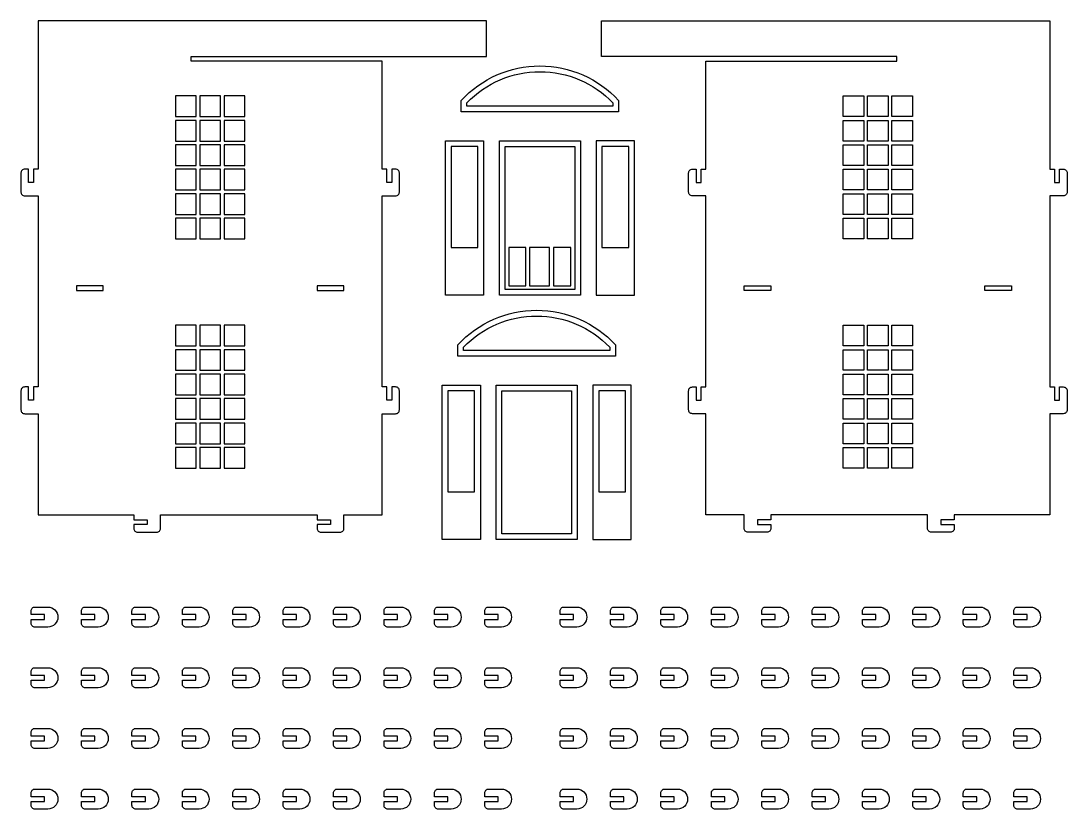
# Model space of a CAD drawing. Extents: x 9461 to 9920, y 969 to 1221.
# Drawn here: x 9810.3 to 9919.7, y 973.1 to 1055.6 of the extents above; entities that cross this region are included whole.
import ezdxf

# ---------------------------------------------------------------- set-up
doc = ezdxf.new("R2010")
doc.units = 0
doc.header["$MEASUREMENT"] = 0
doc.layers.add('LAYER_1', color=18, linetype='CONTINUOUS')

msp = doc.modelspace()

# ---------------------------------------------------------------- linework, layer by layer
at = {"layer": 'LAYER_1'}
for points in [[(9858.96, 1053.71), (9858.96, 1055.57), (9812.06, 1055.57), (9812.06, 1040.06), (9811.56, 1040.06), (9811.56, 1038.66), (9811.06, 1038.66), (9811.06, 1040.06), (9810.66, 1040.06, 0.414214), (9810.26, 1039.66), (9810.26, 1037.66, 0.414214), (9810.66, 1037.26), (9812.06, 1037.26), (9812.06, 1017.26), (9811.56, 1017.26), (9811.56, 1015.86), (9811.06, 1015.86), (9811.06, 1017.26), (9810.66, 1017.26, 0.414214), (9810.26, 1016.86), (9810.26, 1014.86, 0.414214), (9810.66, 1014.46), (9812.06, 1014.46), (9812.06, 1003.86), (9822.06, 1003.86), (9822.06, 1003.36), (9823.46, 1003.36), (9823.46, 1002.86), (9822.06, 1002.86), (9822.06, 1002.46, 0.414214), (9822.46, 1002.06), (9824.46, 1002.06, 0.414214), (9824.86, 1002.46), (9824.86, 1003.86), (9841.26, 1003.86), (9841.26, 1003.36), (9842.66, 1003.36), (9842.66, 1002.86), (9841.26, 1002.86), (9841.26, 1002.46, 0.414214), (9841.66, 1002.06), (9843.66, 1002.06, 0.414214), (9844.06, 1002.46), (9844.06, 1003.86), (9848.06, 1003.86), (9848.06, 1014.46), (9849.46, 1014.46, 0.414214), (9849.86, 1014.86), (9849.86, 1016.86, 0.414214), (9849.46, 1017.26), (9849.06, 1017.26), (9849.06, 1015.86), (9848.56, 1015.86), (9848.56, 1017.26), (9848.06, 1017.26), (9848.06, 1037.26), (9849.46, 1037.26, 0.414214), (9849.86, 1037.66), (9849.86, 1039.66, 0.414214), (9849.46, 1040.06), (9849.06, 1040.06), (9849.06, 1038.66), (9848.56, 1038.66), (9848.56, 1040.06), (9848.06, 1040.06), (9848.06, 1051.36), (9828.06, 1051.36), (9828.06, 1051.86), (9858.96, 1051.86)], [(9871.02, 1051.86), (9871.02, 1055.57), (9917.92, 1055.57), (9917.92, 1040.06), (9918.42, 1040.06), (9918.42, 1038.66), (9918.92, 1038.66), (9918.92, 1040.06), (9919.32, 1040.06, -0.414214), (9919.72, 1039.66), (9919.72, 1037.66, -0.414214), (9919.32, 1037.26), (9917.92, 1037.26), (9917.92, 1017.26), (9918.42, 1017.26), (9918.42, 1015.86), (9918.92, 1015.86), (9918.92, 1017.26), (9919.32, 1017.26, -0.414214), (9919.72, 1016.86), (9919.72, 1014.86, -0.414214), (9919.32, 1014.46), (9917.92, 1014.46), (9917.92, 1003.86), (9907.92, 1003.86), (9907.92, 1003.36), (9906.52, 1003.36), (9906.52, 1002.86), (9907.92, 1002.86), (9907.92, 1002.46, -0.414214), (9907.52, 1002.06), (9905.52, 1002.06, -0.414214), (9905.12, 1002.46), (9905.12, 1003.86), (9888.72, 1003.86), (9888.72, 1003.36), (9887.32, 1003.36), (9887.32, 1002.86), (9888.72, 1002.86), (9888.72, 1002.46, -0.414214), (9888.32, 1002.06), (9886.32, 1002.06, -0.414214), (9885.92, 1002.46), (9885.92, 1003.86), (9881.92, 1003.86), (9881.92, 1014.46), (9880.52, 1014.46, -0.414214), (9880.12, 1014.86), (9880.12, 1016.86, -0.414214), (9880.52, 1017.26), (9880.92, 1017.26), (9880.92, 1015.86), (9881.42, 1015.86), (9881.42, 1017.26), (9881.92, 1017.26), (9881.92, 1037.26), (9880.52, 1037.26, -0.414214), (9880.12, 1037.66), (9880.12, 1039.66, -0.414214), (9880.52, 1040.06), (9880.92, 1040.06), (9880.92, 1038.66), (9881.42, 1038.66), (9881.42, 1040.06), (9881.92, 1040.06), (9881.92, 1051.36), (9901.92, 1051.36), (9901.92, 1051.86)], [(9872.8, 1046.05), (9856.32, 1046.05), (9856.32, 1047.25, -0.436893), (9872.8, 1047.25)], [(9872.2, 1046.65), (9856.92, 1046.65), (9856.92, 1047.01, -0.423936), (9872.2, 1047.01)], [(9872.46, 1020.48), (9855.98, 1020.48), (9855.98, 1021.68, -0.436893), (9872.46, 1021.68)], [(9871.86, 1021.08), (9856.58, 1021.08), (9856.58, 1021.44, -0.423936), (9871.86, 1021.44)], [(9811.33, 992.93), (9812.73, 992.93), (9812.73, 993.43), (9811.33, 993.43), (9811.33, 993.83, -0.414214), (9811.73, 994.23), (9813.08, 994.23, -1), (9813.08, 992.13), (9811.73, 992.13, -0.414214), (9811.33, 992.53)], [(9816.6, 992.93), (9818, 992.93), (9818, 993.43), (9816.6, 993.43), (9816.6, 993.83, -0.414214), (9817, 994.23), (9818.35, 994.23, -1), (9818.35, 992.13), (9817, 992.13, -0.414214), (9816.6, 992.53)], [(9821.88, 992.93), (9823.28, 992.93), (9823.28, 993.43), (9821.88, 993.43), (9821.88, 993.83, -0.414214), (9822.28, 994.23), (9823.63, 994.23, -1), (9823.63, 992.13), (9822.28, 992.13, -0.414214), (9821.88, 992.53)], [(9827.15, 992.93), (9828.55, 992.93), (9828.55, 993.43), (9827.15, 993.43), (9827.15, 993.83, -0.414214), (9827.55, 994.23), (9828.9, 994.23, -1), (9828.9, 992.13), (9827.55, 992.13, -0.414214), (9827.15, 992.53)], [(9832.42, 992.93), (9833.82, 992.93), (9833.82, 993.43), (9832.42, 993.43), (9832.42, 993.83, -0.414214), (9832.82, 994.23), (9834.17, 994.23, -1), (9834.17, 992.13), (9832.82, 992.13, -0.414214), (9832.42, 992.53)], [(9837.7, 992.93), (9839.1, 992.93), (9839.1, 993.43), (9837.7, 993.43), (9837.7, 993.83, -0.414214), (9838.1, 994.23), (9839.45, 994.23, -1), (9839.45, 992.13), (9838.1, 992.13, -0.414214), (9837.7, 992.53)], [(9842.97, 992.93), (9844.37, 992.93), (9844.37, 993.43), (9842.97, 993.43), (9842.97, 993.83, -0.414214), (9843.37, 994.23), (9844.72, 994.23, -1), (9844.72, 992.13), (9843.37, 992.13, -0.414214), (9842.97, 992.53)], [(9848.25, 992.93), (9849.65, 992.93), (9849.65, 993.43), (9848.25, 993.43), (9848.25, 993.83, -0.414214), (9848.65, 994.23), (9850, 994.23, -1), (9850, 992.13), (9848.65, 992.13, -0.414214), (9848.25, 992.53)], [(9853.52, 992.93), (9854.92, 992.93), (9854.92, 993.43), (9853.52, 993.43), (9853.52, 993.83, -0.414214), (9853.92, 994.23), (9855.27, 994.23, -1), (9855.27, 992.13), (9853.92, 992.13, -0.414214), (9853.52, 992.53)], [(9858.79, 992.93), (9860.19, 992.93), (9860.19, 993.43), (9858.79, 993.43), (9858.79, 993.83, -0.414214), (9859.19, 994.23), (9860.54, 994.23, -1), (9860.54, 992.13), (9859.19, 992.13, -0.414214), (9858.79, 992.53)], [(9866.67, 992.93), (9868.07, 992.93), (9868.07, 993.43), (9866.67, 993.43), (9866.67, 993.83, -0.414214), (9867.07, 994.23), (9868.42, 994.23, -1), (9868.42, 992.13), (9867.07, 992.13, -0.414214), (9866.67, 992.53)], [(9871.95, 992.93), (9873.35, 992.93), (9873.35, 993.43), (9871.95, 993.43), (9871.95, 993.83, -0.414214), (9872.35, 994.23), (9873.7, 994.23, -1), (9873.7, 992.13), (9872.35, 992.13, -0.414214), (9871.95, 992.53)], [(9877.22, 992.93), (9878.62, 992.93), (9878.62, 993.43), (9877.22, 993.43), (9877.22, 993.83, -0.414214), (9877.62, 994.23), (9878.97, 994.23, -1), (9878.97, 992.13), (9877.62, 992.13, -0.414214), (9877.22, 992.53)], [(9882.5, 992.93), (9883.9, 992.93), (9883.9, 993.43), (9882.5, 993.43), (9882.5, 993.83, -0.414214), (9882.9, 994.23), (9884.25, 994.23, -1), (9884.25, 992.13), (9882.9, 992.13, -0.414214), (9882.5, 992.53)], [(9887.77, 992.93), (9889.17, 992.93), (9889.17, 993.43), (9887.77, 993.43), (9887.77, 993.83, -0.414214), (9888.17, 994.23), (9889.52, 994.23, -1), (9889.52, 992.13), (9888.17, 992.13, -0.414214), (9887.77, 992.53)], [(9893.04, 992.93), (9894.44, 992.93), (9894.44, 993.43), (9893.04, 993.43), (9893.04, 993.83, -0.414214), (9893.44, 994.23), (9894.79, 994.23, -1), (9894.79, 992.13), (9893.44, 992.13, -0.414214), (9893.04, 992.53)], [(9898.32, 992.93), (9899.72, 992.93), (9899.72, 993.43), (9898.32, 993.43), (9898.32, 993.83, -0.414214), (9898.72, 994.23), (9900.07, 994.23, -1), (9900.07, 992.13), (9898.72, 992.13, -0.414214), (9898.32, 992.53)], [(9903.59, 992.93), (9904.99, 992.93), (9904.99, 993.43), (9903.59, 993.43), (9903.59, 993.83, -0.414214), (9903.99, 994.23), (9905.34, 994.23, -1), (9905.34, 992.13), (9903.99, 992.13, -0.414214), (9903.59, 992.53)], [(9908.86, 992.93), (9910.26, 992.93), (9910.26, 993.43), (9908.86, 993.43), (9908.86, 993.83, -0.414214), (9909.26, 994.23), (9910.61, 994.23, -1), (9910.61, 992.13), (9909.26, 992.13, -0.414214), (9908.86, 992.53)], [(9914.14, 992.93), (9915.54, 992.93), (9915.54, 993.43), (9914.14, 993.43), (9914.14, 993.83, -0.414214), (9914.54, 994.23), (9915.89, 994.23, -1), (9915.89, 992.13), (9914.54, 992.13, -0.414214), (9914.14, 992.53)], [(9811.33, 986.58), (9812.73, 986.58), (9812.73, 987.08), (9811.33, 987.08), (9811.33, 987.48, -0.414214), (9811.73, 987.88), (9813.08, 987.88, -1), (9813.08, 985.78), (9811.73, 985.78, -0.414214), (9811.33, 986.18)], [(9816.6, 986.58), (9818, 986.58), (9818, 987.08), (9816.6, 987.08), (9816.6, 987.48, -0.414214), (9817, 987.88), (9818.35, 987.88, -1), (9818.35, 985.78), (9817, 985.78, -0.414214), (9816.6, 986.18)], [(9821.88, 986.58), (9823.28, 986.58), (9823.28, 987.08), (9821.88, 987.08), (9821.88, 987.48, -0.414214), (9822.28, 987.88), (9823.63, 987.88, -1), (9823.63, 985.78), (9822.28, 985.78, -0.414214), (9821.88, 986.18)], [(9827.15, 986.58), (9828.55, 986.58), (9828.55, 987.08), (9827.15, 987.08), (9827.15, 987.48, -0.414214), (9827.55, 987.88), (9828.9, 987.88, -1), (9828.9, 985.78), (9827.55, 985.78, -0.414214), (9827.15, 986.18)], [(9832.42, 986.58), (9833.82, 986.58), (9833.82, 987.08), (9832.42, 987.08), (9832.42, 987.48, -0.414214), (9832.82, 987.88), (9834.17, 987.88, -1), (9834.17, 985.78), (9832.82, 985.78, -0.414214), (9832.42, 986.18)], [(9837.7, 986.58), (9839.1, 986.58), (9839.1, 987.08), (9837.7, 987.08), (9837.7, 987.48, -0.414214), (9838.1, 987.88), (9839.45, 987.88, -1), (9839.45, 985.78), (9838.1, 985.78, -0.414214), (9837.7, 986.18)], [(9842.97, 986.58), (9844.37, 986.58), (9844.37, 987.08), (9842.97, 987.08), (9842.97, 987.48, -0.414214), (9843.37, 987.88), (9844.72, 987.88, -1), (9844.72, 985.78), (9843.37, 985.78, -0.414214), (9842.97, 986.18)], [(9848.25, 986.58), (9849.65, 986.58), (9849.65, 987.08), (9848.25, 987.08), (9848.25, 987.48, -0.414214), (9848.65, 987.88), (9850, 987.88, -1), (9850, 985.78), (9848.65, 985.78, -0.414214), (9848.25, 986.18)], [(9853.52, 986.58), (9854.92, 986.58), (9854.92, 987.08), (9853.52, 987.08), (9853.52, 987.48, -0.414214), (9853.92, 987.88), (9855.27, 987.88, -1), (9855.27, 985.78), (9853.92, 985.78, -0.414214), (9853.52, 986.18)], [(9858.79, 986.58), (9860.19, 986.58), (9860.19, 987.08), (9858.79, 987.08), (9858.79, 987.48, -0.414214), (9859.19, 987.88), (9860.54, 987.88, -1), (9860.54, 985.78), (9859.19, 985.78, -0.414214), (9858.79, 986.18)], [(9866.67, 986.58), (9868.07, 986.58), (9868.07, 987.08), (9866.67, 987.08), (9866.67, 987.48, -0.414214), (9867.07, 987.88), (9868.42, 987.88, -1), (9868.42, 985.78), (9867.07, 985.78, -0.414214), (9866.67, 986.18)], [(9871.95, 986.58), (9873.35, 986.58), (9873.35, 987.08), (9871.95, 987.08), (9871.95, 987.48, -0.414214), (9872.35, 987.88), (9873.7, 987.88, -1), (9873.7, 985.78), (9872.35, 985.78, -0.414214), (9871.95, 986.18)], [(9877.22, 986.58), (9878.62, 986.58), (9878.62, 987.08), (9877.22, 987.08), (9877.22, 987.48, -0.414214), (9877.62, 987.88), (9878.97, 987.88, -1), (9878.97, 985.78), (9877.62, 985.78, -0.414214), (9877.22, 986.18)], [(9882.5, 986.58), (9883.9, 986.58), (9883.9, 987.08), (9882.5, 987.08), (9882.5, 987.48, -0.414214), (9882.9, 987.88), (9884.25, 987.88, -1), (9884.25, 985.78), (9882.9, 985.78, -0.414214), (9882.5, 986.18)], [(9887.77, 986.58), (9889.17, 986.58), (9889.17, 987.08), (9887.77, 987.08), (9887.77, 987.48, -0.414214), (9888.17, 987.88), (9889.52, 987.88, -1), (9889.52, 985.78), (9888.17, 985.78, -0.414214), (9887.77, 986.18)], [(9893.04, 986.58), (9894.44, 986.58), (9894.44, 987.08), (9893.04, 987.08), (9893.04, 987.48, -0.414214), (9893.44, 987.88), (9894.79, 987.88, -1), (9894.79, 985.78), (9893.44, 985.78, -0.414214), (9893.04, 986.18)], [(9898.32, 986.58), (9899.72, 986.58), (9899.72, 987.08), (9898.32, 987.08), (9898.32, 987.48, -0.414214), (9898.72, 987.88), (9900.07, 987.88, -1), (9900.07, 985.78), (9898.72, 985.78, -0.414214), (9898.32, 986.18)], [(9903.59, 986.58), (9904.99, 986.58), (9904.99, 987.08), (9903.59, 987.08), (9903.59, 987.48, -0.414214), (9903.99, 987.88), (9905.34, 987.88, -1), (9905.34, 985.78), (9903.99, 985.78, -0.414214), (9903.59, 986.18)], [(9908.86, 986.58), (9910.26, 986.58), (9910.26, 987.08), (9908.86, 987.08), (9908.86, 987.48, -0.414214), (9909.26, 987.88), (9910.61, 987.88, -1), (9910.61, 985.78), (9909.26, 985.78, -0.414214), (9908.86, 986.18)], [(9914.14, 986.58), (9915.54, 986.58), (9915.54, 987.08), (9914.14, 987.08), (9914.14, 987.48, -0.414214), (9914.54, 987.88), (9915.89, 987.88, -1), (9915.89, 985.78), (9914.54, 985.78, -0.414214), (9914.14, 986.18)], [(9811.33, 980.23), (9812.73, 980.23), (9812.73, 980.73), (9811.33, 980.73), (9811.33, 981.13, -0.414214), (9811.73, 981.53), (9813.08, 981.53, -1), (9813.08, 979.43), (9811.73, 979.43, -0.414214), (9811.33, 979.83)], [(9816.6, 980.23), (9818, 980.23), (9818, 980.73), (9816.6, 980.73), (9816.6, 981.13, -0.414214), (9817, 981.53), (9818.35, 981.53, -1), (9818.35, 979.43), (9817, 979.43, -0.414214), (9816.6, 979.83)], [(9821.88, 980.23), (9823.28, 980.23), (9823.28, 980.73), (9821.88, 980.73), (9821.88, 981.13, -0.414214), (9822.28, 981.53), (9823.63, 981.53, -1), (9823.63, 979.43), (9822.28, 979.43, -0.414214), (9821.88, 979.83)], [(9827.15, 980.23), (9828.55, 980.23), (9828.55, 980.73), (9827.15, 980.73), (9827.15, 981.13, -0.414214), (9827.55, 981.53), (9828.9, 981.53, -1), (9828.9, 979.43), (9827.55, 979.43, -0.414214), (9827.15, 979.83)], [(9832.42, 980.23), (9833.82, 980.23), (9833.82, 980.73), (9832.42, 980.73), (9832.42, 981.13, -0.414214), (9832.82, 981.53), (9834.17, 981.53, -1), (9834.17, 979.43), (9832.82, 979.43, -0.414214), (9832.42, 979.83)], [(9837.7, 980.23), (9839.1, 980.23), (9839.1, 980.73), (9837.7, 980.73), (9837.7, 981.13, -0.414214), (9838.1, 981.53), (9839.45, 981.53, -1), (9839.45, 979.43), (9838.1, 979.43, -0.414214), (9837.7, 979.83)], [(9842.97, 980.23), (9844.37, 980.23), (9844.37, 980.73), (9842.97, 980.73), (9842.97, 981.13, -0.414214), (9843.37, 981.53), (9844.72, 981.53, -1), (9844.72, 979.43), (9843.37, 979.43, -0.414214), (9842.97, 979.83)], [(9848.25, 980.23), (9849.65, 980.23), (9849.65, 980.73), (9848.25, 980.73), (9848.25, 981.13, -0.414214), (9848.65, 981.53), (9850, 981.53, -1), (9850, 979.43), (9848.65, 979.43, -0.414214), (9848.25, 979.83)], [(9853.52, 980.23), (9854.92, 980.23), (9854.92, 980.73), (9853.52, 980.73), (9853.52, 981.13, -0.414214), (9853.92, 981.53), (9855.27, 981.53, -1), (9855.27, 979.43), (9853.92, 979.43, -0.414214), (9853.52, 979.83)], [(9858.79, 980.23), (9860.19, 980.23), (9860.19, 980.73), (9858.79, 980.73), (9858.79, 981.13, -0.414214), (9859.19, 981.53), (9860.54, 981.53, -1), (9860.54, 979.43), (9859.19, 979.43, -0.414214), (9858.79, 979.83)], [(9866.67, 980.23), (9868.07, 980.23), (9868.07, 980.73), (9866.67, 980.73), (9866.67, 981.13, -0.414214), (9867.07, 981.53), (9868.42, 981.53, -1), (9868.42, 979.43), (9867.07, 979.43, -0.414214), (9866.67, 979.83)], [(9871.95, 980.23), (9873.35, 980.23), (9873.35, 980.73), (9871.95, 980.73), (9871.95, 981.13, -0.414214), (9872.35, 981.53), (9873.7, 981.53, -1), (9873.7, 979.43), (9872.35, 979.43, -0.414214), (9871.95, 979.83)], [(9877.22, 980.23), (9878.62, 980.23), (9878.62, 980.73), (9877.22, 980.73), (9877.22, 981.13, -0.414214), (9877.62, 981.53), (9878.97, 981.53, -1), (9878.97, 979.43), (9877.62, 979.43, -0.414214), (9877.22, 979.83)], [(9882.5, 980.23), (9883.9, 980.23), (9883.9, 980.73), (9882.5, 980.73), (9882.5, 981.13, -0.414214), (9882.9, 981.53), (9884.25, 981.53, -1), (9884.25, 979.43), (9882.9, 979.43, -0.414214), (9882.5, 979.83)], [(9887.77, 980.23), (9889.17, 980.23), (9889.17, 980.73), (9887.77, 980.73), (9887.77, 981.13, -0.414214), (9888.17, 981.53), (9889.52, 981.53, -1), (9889.52, 979.43), (9888.17, 979.43, -0.414214), (9887.77, 979.83)], [(9893.04, 980.23), (9894.44, 980.23), (9894.44, 980.73), (9893.04, 980.73), (9893.04, 981.13, -0.414214), (9893.44, 981.53), (9894.79, 981.53, -1), (9894.79, 979.43), (9893.44, 979.43, -0.414214), (9893.04, 979.83)], [(9898.32, 980.23), (9899.72, 980.23), (9899.72, 980.73), (9898.32, 980.73), (9898.32, 981.13, -0.414214), (9898.72, 981.53), (9900.07, 981.53, -1), (9900.07, 979.43), (9898.72, 979.43, -0.414214), (9898.32, 979.83)], [(9903.59, 980.23), (9904.99, 980.23), (9904.99, 980.73), (9903.59, 980.73), (9903.59, 981.13, -0.414214), (9903.99, 981.53), (9905.34, 981.53, -1), (9905.34, 979.43), (9903.99, 979.43, -0.414214), (9903.59, 979.83)], [(9908.86, 980.23), (9910.26, 980.23), (9910.26, 980.73), (9908.86, 980.73), (9908.86, 981.13, -0.414214), (9909.26, 981.53), (9910.61, 981.53, -1), (9910.61, 979.43), (9909.26, 979.43, -0.414214), (9908.86, 979.83)], [(9914.14, 980.23), (9915.54, 980.23), (9915.54, 980.73), (9914.14, 980.73), (9914.14, 981.13, -0.414214), (9914.54, 981.53), (9915.89, 981.53, -1), (9915.89, 979.43), (9914.54, 979.43, -0.414214), (9914.14, 979.83)], [(9811.33, 973.88), (9812.73, 973.88), (9812.73, 974.38), (9811.33, 974.38), (9811.33, 974.78, -0.414214), (9811.73, 975.18), (9813.08, 975.18, -1), (9813.08, 973.08), (9811.73, 973.08, -0.414214), (9811.33, 973.48)], [(9816.6, 973.88), (9818, 973.88), (9818, 974.38), (9816.6, 974.38), (9816.6, 974.78, -0.414214), (9817, 975.18), (9818.35, 975.18, -1), (9818.35, 973.08), (9817, 973.08, -0.414214), (9816.6, 973.48)], [(9821.88, 973.88), (9823.28, 973.88), (9823.28, 974.38), (9821.88, 974.38), (9821.88, 974.78, -0.414214), (9822.28, 975.18), (9823.63, 975.18, -1), (9823.63, 973.08), (9822.28, 973.08, -0.414214), (9821.88, 973.48)], [(9827.15, 973.88), (9828.55, 973.88), (9828.55, 974.38), (9827.15, 974.38), (9827.15, 974.78, -0.414214), (9827.55, 975.18), (9828.9, 975.18, -1), (9828.9, 973.08), (9827.55, 973.08, -0.414214), (9827.15, 973.48)], [(9832.42, 973.88), (9833.82, 973.88), (9833.82, 974.38), (9832.42, 974.38), (9832.42, 974.78, -0.414214), (9832.82, 975.18), (9834.17, 975.18, -1), (9834.17, 973.08), (9832.82, 973.08, -0.414214), (9832.42, 973.48)], [(9837.7, 973.88), (9839.1, 973.88), (9839.1, 974.38), (9837.7, 974.38), (9837.7, 974.78, -0.414214), (9838.1, 975.18), (9839.45, 975.18, -1), (9839.45, 973.08), (9838.1, 973.08, -0.414214), (9837.7, 973.48)], [(9842.97, 973.88), (9844.37, 973.88), (9844.37, 974.38), (9842.97, 974.38), (9842.97, 974.78, -0.414214), (9843.37, 975.18), (9844.72, 975.18, -1), (9844.72, 973.08), (9843.37, 973.08, -0.414214), (9842.97, 973.48)], [(9848.25, 973.88), (9849.65, 973.88), (9849.65, 974.38), (9848.25, 974.38), (9848.25, 974.78, -0.414214), (9848.65, 975.18), (9850, 975.18, -1), (9850, 973.08), (9848.65, 973.08, -0.414214), (9848.25, 973.48)], [(9853.52, 973.88), (9854.92, 973.88), (9854.92, 974.38), (9853.52, 974.38), (9853.52, 974.78, -0.414214), (9853.92, 975.18), (9855.27, 975.18, -1), (9855.27, 973.08), (9853.92, 973.08, -0.414214), (9853.52, 973.48)], [(9858.79, 973.88), (9860.19, 973.88), (9860.19, 974.38), (9858.79, 974.38), (9858.79, 974.78, -0.414214), (9859.19, 975.18), (9860.54, 975.18, -1), (9860.54, 973.08), (9859.19, 973.08, -0.414214), (9858.79, 973.48)], [(9866.67, 973.88), (9868.07, 973.88), (9868.07, 974.38), (9866.67, 974.38), (9866.67, 974.78, -0.414214), (9867.07, 975.18), (9868.42, 975.18, -1), (9868.42, 973.08), (9867.07, 973.08, -0.414214), (9866.67, 973.48)], [(9871.95, 973.88), (9873.35, 973.88), (9873.35, 974.38), (9871.95, 974.38), (9871.95, 974.78, -0.414214), (9872.35, 975.18), (9873.7, 975.18, -1), (9873.7, 973.08), (9872.35, 973.08, -0.414214), (9871.95, 973.48)], [(9877.22, 973.88), (9878.62, 973.88), (9878.62, 974.38), (9877.22, 974.38), (9877.22, 974.78, -0.414214), (9877.62, 975.18), (9878.97, 975.18, -1), (9878.97, 973.08), (9877.62, 973.08, -0.414214), (9877.22, 973.48)], [(9882.5, 973.88), (9883.9, 973.88), (9883.9, 974.38), (9882.5, 974.38), (9882.5, 974.78, -0.414214), (9882.9, 975.18), (9884.25, 975.18, -1), (9884.25, 973.08), (9882.9, 973.08, -0.414214), (9882.5, 973.48)], [(9887.77, 973.88), (9889.17, 973.88), (9889.17, 974.38), (9887.77, 974.38), (9887.77, 974.78, -0.414214), (9888.17, 975.18), (9889.52, 975.18, -1), (9889.52, 973.08), (9888.17, 973.08, -0.414214), (9887.77, 973.48)], [(9893.04, 973.88), (9894.44, 973.88), (9894.44, 974.38), (9893.04, 974.38), (9893.04, 974.78, -0.414214), (9893.44, 975.18), (9894.79, 975.18, -1), (9894.79, 973.08), (9893.44, 973.08, -0.414214), (9893.04, 973.48)], [(9898.32, 973.88), (9899.72, 973.88), (9899.72, 974.38), (9898.32, 974.38), (9898.32, 974.78, -0.414214), (9898.72, 975.18), (9900.07, 975.18, -1), (9900.07, 973.08), (9898.72, 973.08, -0.414214), (9898.32, 973.48)], [(9903.59, 973.88), (9904.99, 973.88), (9904.99, 974.38), (9903.59, 974.38), (9903.59, 974.78, -0.414214), (9903.99, 975.18), (9905.34, 975.18, -1), (9905.34, 973.08), (9903.99, 973.08, -0.414214), (9903.59, 973.48)], [(9908.86, 973.88), (9910.26, 973.88), (9910.26, 974.38), (9908.86, 974.38), (9908.86, 974.78, -0.414214), (9909.26, 975.18), (9910.61, 975.18, -1), (9910.61, 973.08), (9909.26, 973.08, -0.414214), (9908.86, 973.48)], [(9914.14, 973.88), (9915.54, 973.88), (9915.54, 974.38), (9914.14, 974.38), (9914.14, 974.78, -0.414214), (9914.54, 975.18), (9915.89, 975.18, -1), (9915.89, 973.08), (9914.54, 973.08, -0.414214), (9914.14, 973.48)]]:
    msp.add_lwpolyline(points, format="xyb", close=True, dxfattribs=at)
for points in [[(9826.42, 1045.56), (9828.58, 1045.56), (9828.58, 1047.72), (9826.42, 1047.72)], [(9828.98, 1045.56), (9831.14, 1045.56), (9831.14, 1047.72), (9828.98, 1047.72)], [(9831.54, 1045.56), (9833.7, 1045.56), (9833.7, 1047.72), (9831.54, 1047.72)], [(9898.44, 1045.56), (9896.28, 1045.56), (9896.28, 1047.72), (9898.44, 1047.72)], [(9901, 1045.56), (9898.84, 1045.56), (9898.84, 1047.72), (9901, 1047.72)], [(9903.56, 1045.56), (9901.4, 1045.56), (9901.4, 1047.72), (9903.56, 1047.72)], [(9826.42, 1043), (9828.58, 1043), (9828.58, 1045.16), (9826.42, 1045.16)], [(9828.98, 1043), (9831.14, 1043), (9831.14, 1045.16), (9828.98, 1045.16)], [(9831.54, 1043), (9833.7, 1043), (9833.7, 1045.16), (9831.54, 1045.16)], [(9898.44, 1043), (9896.28, 1043), (9896.28, 1045.16), (9898.44, 1045.16)], [(9901, 1043), (9898.84, 1043), (9898.84, 1045.16), (9901, 1045.16)], [(9903.56, 1043), (9901.4, 1043), (9901.4, 1045.16), (9903.56, 1045.16)], [(9826.42, 1040.44), (9828.58, 1040.44), (9828.58, 1042.6), (9826.42, 1042.6)], [(9828.98, 1040.44), (9831.14, 1040.44), (9831.14, 1042.6), (9828.98, 1042.6)], [(9831.54, 1040.44), (9833.7, 1040.44), (9833.7, 1042.6), (9831.54, 1042.6)], [(9858.67, 1026.86), (9854.67, 1026.86), (9854.67, 1043.02), (9858.67, 1043.02)], [(9855.27, 1031.86), (9858.07, 1031.86), (9858.07, 1042.42), (9855.27, 1042.42)], [(9868.8, 1043.02), (9868.8, 1026.86), (9860.32, 1026.86), (9860.32, 1043.02)], [(9860.92, 1042.42), (9868.2, 1042.42), (9868.2, 1027.46), (9860.92, 1027.46)], [(9870.45, 1026.86), (9874.45, 1026.86), (9874.45, 1043.02), (9870.45, 1043.02)], [(9871.05, 1031.86), (9873.85, 1031.86), (9873.85, 1042.42), (9871.05, 1042.42)], [(9898.44, 1040.44), (9896.28, 1040.44), (9896.28, 1042.6), (9898.44, 1042.6)], [(9901, 1040.44), (9898.84, 1040.44), (9898.84, 1042.6), (9901, 1042.6)], [(9903.56, 1040.44), (9901.4, 1040.44), (9901.4, 1042.6), (9903.56, 1042.6)], [(9826.42, 1037.88), (9828.58, 1037.88), (9828.58, 1040.04), (9826.42, 1040.04)], [(9828.98, 1037.88), (9831.14, 1037.88), (9831.14, 1040.04), (9828.98, 1040.04)], [(9831.54, 1037.88), (9833.7, 1037.88), (9833.7, 1040.04), (9831.54, 1040.04)], [(9898.44, 1037.88), (9896.28, 1037.88), (9896.28, 1040.04), (9898.44, 1040.04)], [(9901, 1037.88), (9898.84, 1037.88), (9898.84, 1040.04), (9901, 1040.04)], [(9903.56, 1037.88), (9901.4, 1037.88), (9901.4, 1040.04), (9903.56, 1040.04)], [(9826.42, 1035.32), (9828.58, 1035.32), (9828.58, 1037.48), (9826.42, 1037.48)], [(9828.98, 1035.32), (9831.14, 1035.32), (9831.14, 1037.48), (9828.98, 1037.48)], [(9831.54, 1035.32), (9833.7, 1035.32), (9833.7, 1037.48), (9831.54, 1037.48)], [(9898.44, 1035.32), (9896.28, 1035.32), (9896.28, 1037.48), (9898.44, 1037.48)], [(9901, 1035.32), (9898.84, 1035.32), (9898.84, 1037.48), (9901, 1037.48)], [(9903.56, 1035.32), (9901.4, 1035.32), (9901.4, 1037.48), (9903.56, 1037.48)], [(9826.42, 1032.76), (9828.58, 1032.76), (9828.58, 1034.92), (9826.42, 1034.92)], [(9828.98, 1032.76), (9831.14, 1032.76), (9831.14, 1034.92), (9828.98, 1034.92)], [(9831.54, 1032.76), (9833.7, 1032.76), (9833.7, 1034.92), (9831.54, 1034.92)], [(9898.44, 1032.76), (9896.28, 1032.76), (9896.28, 1034.92), (9898.44, 1034.92)], [(9901, 1032.76), (9898.84, 1032.76), (9898.84, 1034.92), (9901, 1034.92)], [(9903.56, 1032.76), (9901.4, 1032.76), (9901.4, 1034.92), (9903.56, 1034.92)], [(9861.32, 1027.86), (9863.08, 1027.86), (9863.08, 1031.86), (9861.32, 1031.86)], [(9863.48, 1027.86), (9865.57, 1027.86), (9865.57, 1031.86), (9863.48, 1031.86)], [(9865.97, 1027.86), (9867.8, 1027.86), (9867.8, 1031.86), (9865.97, 1031.86)], [(9816.06, 1027.36), (9818.86, 1027.36), (9818.86, 1027.86), (9816.06, 1027.86)], [(9841.26, 1027.36), (9844.06, 1027.36), (9844.06, 1027.86), (9841.26, 1027.86)], [(9888.72, 1027.36), (9885.92, 1027.36), (9885.92, 1027.86), (9888.72, 1027.86)], [(9913.92, 1027.36), (9911.12, 1027.36), (9911.12, 1027.86), (9913.92, 1027.86)], [(9826.42, 1021.56), (9828.58, 1021.56), (9828.58, 1023.72), (9826.42, 1023.72)], [(9828.98, 1021.56), (9831.14, 1021.56), (9831.14, 1023.72), (9828.98, 1023.72)], [(9831.54, 1021.56), (9833.7, 1021.56), (9833.7, 1023.72), (9831.54, 1023.72)], [(9898.44, 1021.56), (9896.28, 1021.56), (9896.28, 1023.72), (9898.44, 1023.72)], [(9901, 1021.56), (9898.84, 1021.56), (9898.84, 1023.72), (9901, 1023.72)], [(9903.56, 1021.56), (9901.4, 1021.56), (9901.4, 1023.72), (9903.56, 1023.72)], [(9826.42, 1019), (9828.58, 1019), (9828.58, 1021.16), (9826.42, 1021.16)], [(9828.98, 1019), (9831.14, 1019), (9831.14, 1021.16), (9828.98, 1021.16)], [(9831.54, 1019), (9833.7, 1019), (9833.7, 1021.16), (9831.54, 1021.16)], [(9898.44, 1019), (9896.28, 1019), (9896.28, 1021.16), (9898.44, 1021.16)], [(9901, 1019), (9898.84, 1019), (9898.84, 1021.16), (9901, 1021.16)], [(9903.56, 1019), (9901.4, 1019), (9901.4, 1021.16), (9903.56, 1021.16)], [(9826.42, 1016.44), (9828.58, 1016.44), (9828.58, 1018.6), (9826.42, 1018.6)], [(9828.98, 1016.44), (9831.14, 1016.44), (9831.14, 1018.6), (9828.98, 1018.6)], [(9831.54, 1016.44), (9833.7, 1016.44), (9833.7, 1018.6), (9831.54, 1018.6)], [(9898.44, 1016.44), (9896.28, 1016.44), (9896.28, 1018.6), (9898.44, 1018.6)], [(9901, 1016.44), (9898.84, 1016.44), (9898.84, 1018.6), (9901, 1018.6)], [(9903.56, 1016.44), (9901.4, 1016.44), (9901.4, 1018.6), (9903.56, 1018.6)], [(9858.33, 1001.28), (9854.33, 1001.28), (9854.33, 1017.44), (9858.33, 1017.44)], [(9868.46, 1017.44), (9868.46, 1001.28), (9859.98, 1001.28), (9859.98, 1017.44)], [(9870.11, 1001.28), (9874.11, 1001.28), (9874.11, 1017.44), (9870.11, 1017.44)], [(9826.42, 1013.88), (9828.58, 1013.88), (9828.58, 1016.04), (9826.42, 1016.04)], [(9828.98, 1013.88), (9831.14, 1013.88), (9831.14, 1016.04), (9828.98, 1016.04)], [(9831.54, 1013.88), (9833.7, 1013.88), (9833.7, 1016.04), (9831.54, 1016.04)], [(9854.93, 1006.28), (9857.73, 1006.28), (9857.73, 1016.84), (9854.93, 1016.84)], [(9860.58, 1016.84), (9867.86, 1016.84), (9867.86, 1001.88), (9860.58, 1001.88)], [(9870.71, 1006.28), (9873.51, 1006.28), (9873.51, 1016.84), (9870.71, 1016.84)], [(9898.44, 1013.88), (9896.28, 1013.88), (9896.28, 1016.04), (9898.44, 1016.04)], [(9901, 1013.88), (9898.84, 1013.88), (9898.84, 1016.04), (9901, 1016.04)], [(9903.56, 1013.88), (9901.4, 1013.88), (9901.4, 1016.04), (9903.56, 1016.04)], [(9826.42, 1011.32), (9828.58, 1011.32), (9828.58, 1013.48), (9826.42, 1013.48)], [(9828.98, 1011.32), (9831.14, 1011.32), (9831.14, 1013.48), (9828.98, 1013.48)], [(9831.54, 1011.32), (9833.7, 1011.32), (9833.7, 1013.48), (9831.54, 1013.48)], [(9898.44, 1011.32), (9896.28, 1011.32), (9896.28, 1013.48), (9898.44, 1013.48)], [(9901, 1011.32), (9898.84, 1011.32), (9898.84, 1013.48), (9901, 1013.48)], [(9903.56, 1011.32), (9901.4, 1011.32), (9901.4, 1013.48), (9903.56, 1013.48)], [(9826.42, 1008.76), (9828.58, 1008.76), (9828.58, 1010.92), (9826.42, 1010.92)], [(9828.98, 1008.76), (9831.14, 1008.76), (9831.14, 1010.92), (9828.98, 1010.92)], [(9831.54, 1008.76), (9833.7, 1008.76), (9833.7, 1010.92), (9831.54, 1010.92)], [(9898.44, 1008.76), (9896.28, 1008.76), (9896.28, 1010.92), (9898.44, 1010.92)], [(9901, 1008.76), (9898.84, 1008.76), (9898.84, 1010.92), (9901, 1010.92)], [(9903.56, 1008.76), (9901.4, 1008.76), (9901.4, 1010.92), (9903.56, 1010.92)]]:
    msp.add_lwpolyline(points, close=True, dxfattribs=at)

doc.saveas('drawing.dxf')
